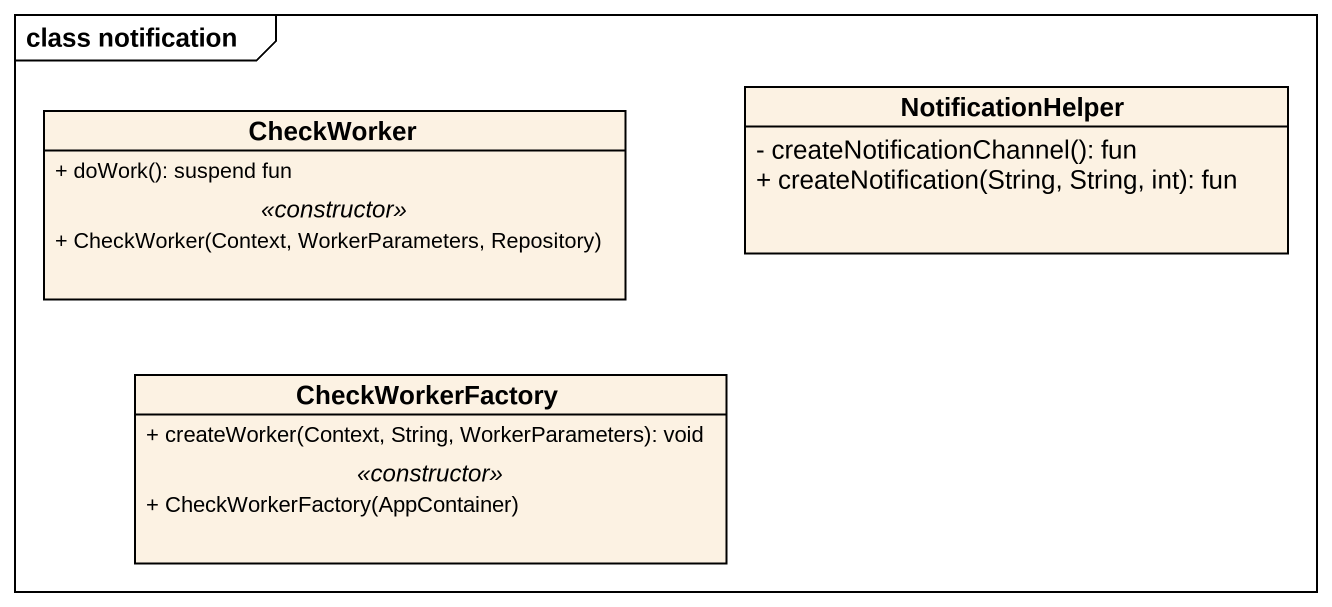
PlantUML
@startuml
mainframe class notification
hide circle
hide empty members
skinparam classAttributeIconSize 0
class CheckWorker {
  + doWork(): suspend fun
  .. <<constructor>> ..
  + CheckWorker(Context, WorkerParameters, Repository)
}
class NotificationHelper {
  - createNotificationChannel(): fun
  + createNotification(String, String, int): fun
}
class CheckWorkerFactory {
  + createWorker(Context, String, WorkerParameters): void
  .. <<constructor>> ..
  + CheckWorkerFactory(AppContainer)
}
@enduml
